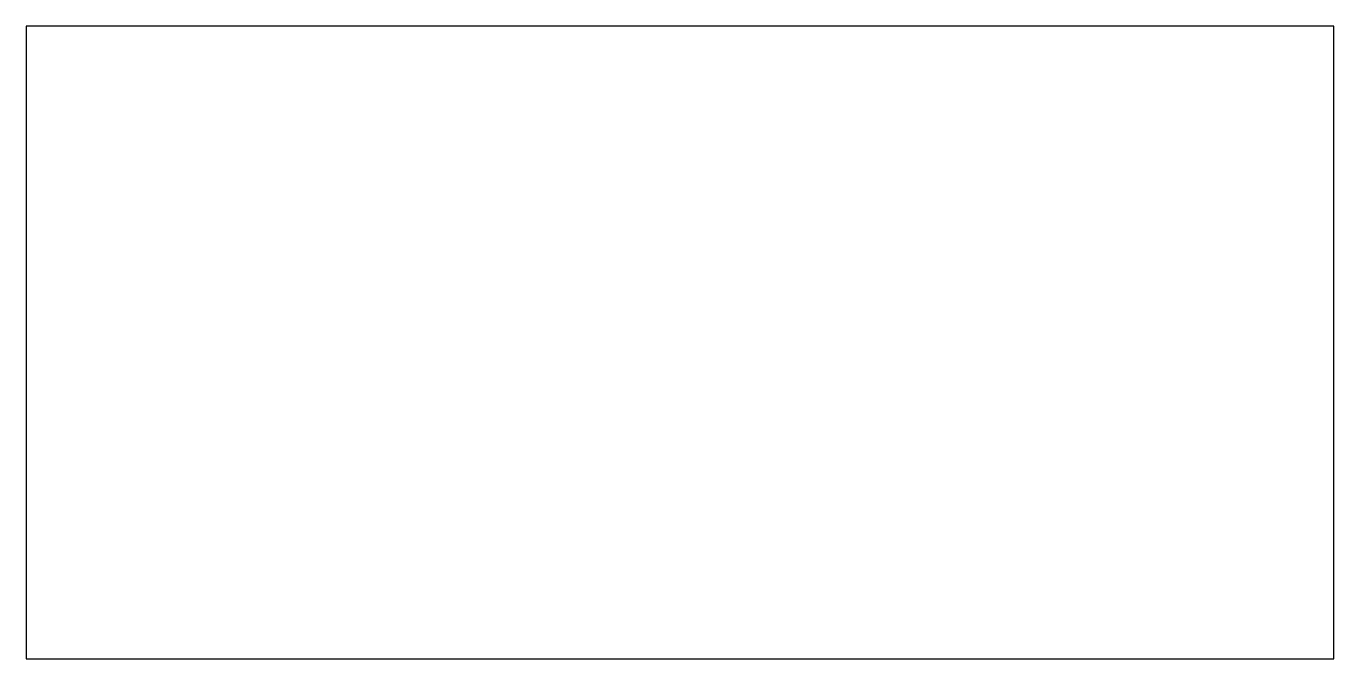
# Model space of a CAD drawing. Extents: x 164.5 to 181.2, y -89.2 to -81.2.
import ezdxf

# ---------------------------------------------------------------- set-up
doc = ezdxf.new("R2010")
doc.units = 0
doc.layers.add('BLACK', color=7, linetype='CONTINUOUS')

msp = doc.modelspace()

# ---------------------------------------------------------------- linework, layer by layer
at = {"layer": 'BLACK', "linetype": 'CONTINUOUS'}
for p, q in [((164.496, -81.166), (164.496, -89.233)), ((181.177, -81.166), (164.496, -81.166)), ((181.177, -89.233), (181.177, -81.166)), ((164.496, -89.233), (181.177, -89.233))]:
    msp.add_line(p, q, dxfattribs=at)

doc.saveas('drawing.dxf')
